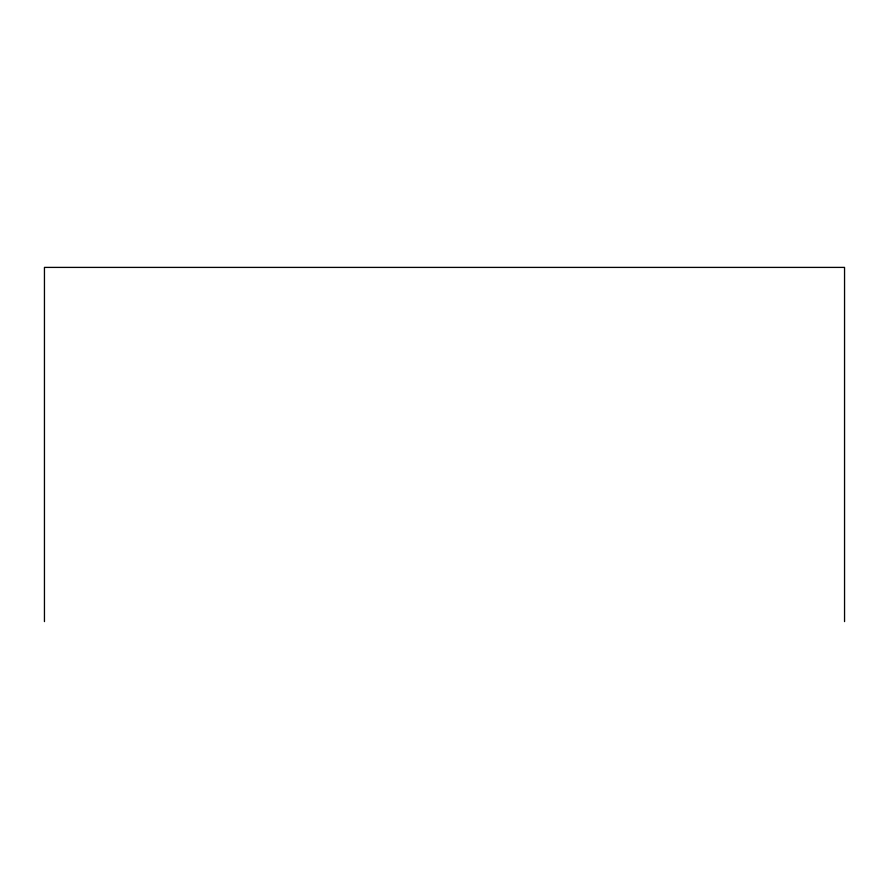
<?xml version="1.0" encoding="UTF-8"?>
<svg xmlns="http://www.w3.org/2000/svg" width="889" height="889" viewBox="0 0 889 889"><rect width="100%" height="100%" fill="white"/><g stroke="black" fill="none" stroke-linecap="round" stroke-linejoin="round"><path stroke-width="1.33" d="M844.55 621.6L844.55 267.4L44.45 267.4L44.45 621.6"/></g></svg>
